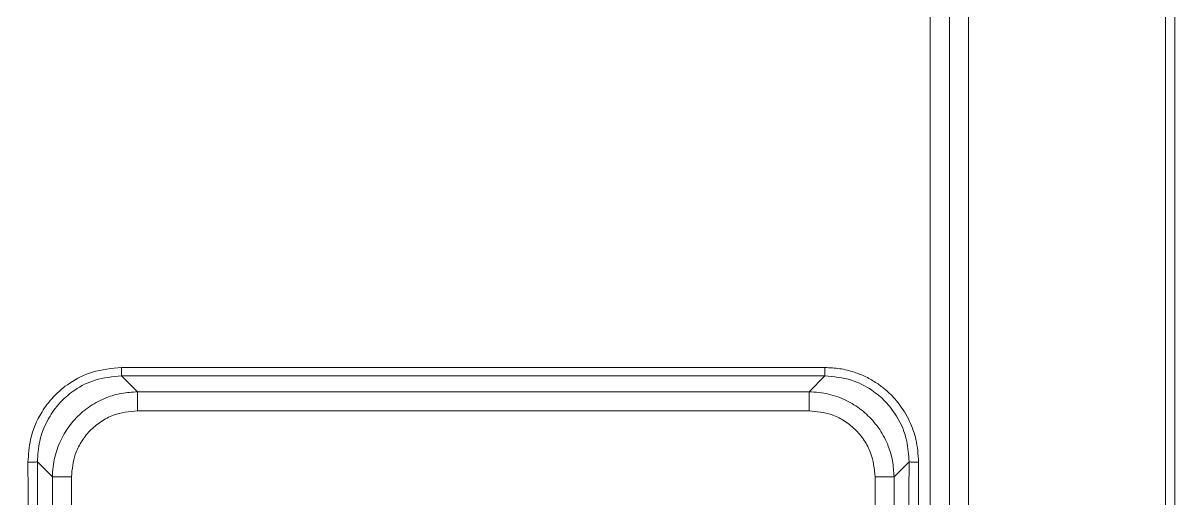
# Model space of a CAD drawing. Header units: inches. Extents: x 1104 to 1677, y 981 to 1342.
# Drawn here: x 1439.5 to 1445.53, y 1098.02 to 1100.51 of the extents above; entities that cross this region are included whole.
import ezdxf

# ---------------------------------------------------------------- set-up
doc = ezdxf.new("R2010")
doc.units = ezdxf.units.IN
doc.header["$MEASUREMENT"] = 0
doc.layers.get('0').update_dxf_attribs({"color": 1})

msp = doc.modelspace()

# ---------------------------------------------------------------- linework, layer by layer
at = {"linetype": 'Continuous', "lineweight": 15}
for p, q in [((1444.44815675, 1105.42935249), (1444.44815675, 1094.20438572)), ((1445.47815786, 1105.42935249), (1445.47815786, 1092.20185269)), ((1445.52815536, 1105.42935249), (1445.52815536, 1092.20185269)), ((1444.24815735, 1096.26695106), (1444.24815735, 1104.63935251)), ((1440.01891682, 1098.70969842), (1443.69739635, 1098.70969842)), ((1440.10203479, 1098.58263434), (1440.01891682, 1098.66575407)), ((1443.69739635, 1098.66575407), (1440.01891682, 1098.66575407)), ((1443.69739635, 1098.66575407), (1443.61427838, 1098.58263434)), ((1440.10203479, 1098.58263434), (1443.61427838, 1098.58263434)), ((1443.61427838, 1098.4833797), (1440.10203479, 1098.4833797)), ((1439.65737476, 1098.13797372), (1439.57896884, 1098.21638081)), ((1444.13734434, 1098.21638081), (1444.05893842, 1098.13797372)), ((1439.65737476, 1095.69573089), (1439.65737476, 1098.13797372)), ((1439.75662822, 1098.13797372), (1439.65737476, 1098.13797372)), ((1439.75662822, 1095.69573089), (1439.75662822, 1098.13797372)), ((1443.95968495, 1098.13797372), (1443.95968495, 1094.30573121)), ((1444.05893842, 1098.13797372), (1444.05893842, 1094.30573121))]:
    msp.add_line(p, q, dxfattribs=at)
for points, knots in [([(1444.34815705, 1105.32651629), (1444.34815705, 1105.32742237), (1444.34815705, 1105.33430316), (1444.34815705, 1105.30452412), (1444.34815705, 1105.23385841), (1444.34815705, 1105.11405422), (1444.34815705, 1104.95137268), (1444.34815705, 1104.74606444), (1444.34815705, 1104.50096867), (1444.34815705, 1104.21974513), (1444.34815705, 1103.90493202), (1444.34815705, 1103.56202881), (1444.34815705, 1103.19249407), (1444.34815705, 1102.79928224), (1444.34815705, 1102.38036977), (1444.34815705, 1101.93256755), (1444.34815705, 1101.45749571), (1444.34815705, 1100.95359287), (1444.34815705, 1100.42729903), (1444.34815705, 1099.88003129), (1444.34815705, 1099.31766673), (1444.34815705, 1098.74518355), (1444.34815705, 1098.16781081), (1444.34815705, 1097.59086993), (1444.34815705, 1097.01959579), (1444.34815705, 1096.46040995), (1444.34815705, 1095.91505396), (1444.34815705, 1095.39131083), (1444.34815705, 1094.88625256), (1444.34815705, 1094.56773514), (1444.34815705, 1094.40847179)], [0, 0, 0, 0, 0.0056906954, 0.0432153607, 0.0809700731, 0.1188408834, 0.1567116899, 0.1944664087, 0.2319910727, 0.2691758555, 0.3056463316, 0.3421181533, 0.3773386883, 0.4125605775, 0.447781112, 0.4830030072, 0.519473484, 0.5559453051, 0.5931300876, 0.6306547404, 0.6684094462, 0.7062802742, 0.7441510761, 0.7819057986, 0.8194304798, 0.8566152666, 0.8930857257, 0.9295575361, 0.9647777407, 1, 1, 1, 1]), ([(1445.52815536, 1105.37692798), (1445.52815536, 1105.37771156), (1445.52815536, 1105.38464636), (1445.52815536, 1105.35592342), (1445.52815536, 1105.28647139), (1445.52815536, 1105.16465404), (1445.52815536, 1104.99472457), (1445.52815536, 1104.77456357), (1445.52815536, 1104.50508681), (1445.52815536, 1104.18772904), (1445.52815536, 1103.82513742), (1445.52815536, 1103.42091657), (1445.52815536, 1102.97956135), (1445.52815536, 1102.50627927), (1445.52815536, 1102.00679555), (1445.52815536, 1101.48713593), (1445.52815536, 1100.95340934), (1445.52815536, 1100.41160079), (1445.52815536, 1099.86282867), (1445.52815536, 1099.30273923), (1445.52815536, 1098.72628979), (1445.52815536, 1098.13330652), (1445.52815536, 1097.52898807), (1445.52815536, 1096.91913354), (1445.52815536, 1096.30998604), (1445.52815536, 1095.70803643), (1445.52815536, 1095.11981324), (1445.52815536, 1094.55162126), (1445.52815536, 1094.00943177), (1445.52815536, 1093.49825516), (1445.52815536, 1093.02354958), (1445.52815536, 1092.58729461), (1445.52815536, 1092.32900502), (1445.52815536, 1092.20185269)], [0, 0, 0, 0, 0.0039759076, 0.0351873214, 0.0671199634, 0.0996978244, 0.1328336261, 0.1664297112, 0.2003794835, 0.2345692136, 0.2688801961, 0.3031911763, 0.3373809076, 0.3713306829, 0.4049267658, 0.4380625575, 0.4706404273, 0.5025730655, 0.5337844767, 0.564995887, 0.5969285163, 0.6295063766, 0.6626421766, 0.6962382533, 0.7301880558, 0.7643777773, 0.798688769, 0.8329997243, 0.8671894702, 0.9011392213, 0.9347353325, 0.9678711238, 1, 1, 1, 1]), ([(1439.5293421, 1098.21439966), (1439.53195946, 1098.25453349), (1439.53798387, 1098.3469102), (1439.58851392, 1098.46393266), (1439.66242467, 1098.5615313), (1439.74998042, 1098.6354122), (1439.87111501, 1098.69639774), (1439.96710666, 1098.70503603), (1440.01891682, 1098.70969842)], [0, 0, 0, 0, 0.1554807943, 0.3578726989, 0.4834814771, 0.6293445071, 0.7999438356, 1, 1, 1, 1]), ([(1440.01891682, 1098.66575407), (1440.01891682, 1098.66696793), (1440.01891682, 1098.66939565), (1440.01891682, 1098.67958682), (1440.01891682, 1098.69329152), (1440.01891682, 1098.70422944), (1440.01891682, 1098.70969842)], [0, 0, 0, 0, 0.2499997752, 0.4999998309, 0.7499992987, 1, 1, 1, 1]), ([(1443.69739635, 1098.66575407), (1443.69739635, 1098.66696793), (1443.69739635, 1098.66939565), (1443.69739635, 1098.67958682), (1443.69739635, 1098.69329152), (1443.69739635, 1098.70422944), (1443.69739635, 1098.70969842)], [0, 0, 0, 0, 0.2499997752, 0.4999998309, 0.7499992987, 1, 1, 1, 1]), ([(1443.69739635, 1098.70969842), (1443.72341666, 1098.70853924), (1443.77537378, 1098.70622461), (1443.84756409, 1098.6880444), (1443.91268887, 1098.66191753), (1443.96741435, 1098.63042084), (1444.01512665, 1098.59438605), (1444.05402923, 1098.55708769), (1444.0870125, 1098.51788188), (1444.11579788, 1098.47577091), (1444.1406086, 1098.42972789), (1444.16007337, 1098.38131348), (1444.1811577, 1098.31072303), (1444.18455314, 1098.25446294), (1444.18697107, 1098.21439966)], [0, 0, 0, 0, 0.1005971799, 0.2008715272, 0.286365562, 0.3718316294, 0.4447316338, 0.5177278485, 0.5803802096, 0.6431709223, 0.7153130202, 0.7827709687, 0.8453094132, 1, 1, 1, 1]), ([(1440.01891682, 1098.66575407), (1439.97211169, 1098.66157547), (1439.88554881, 1098.65384742), (1439.77957565, 1098.59994152), (1439.70039306, 1098.53397808), (1439.63294655, 1098.44597289), (1439.58647819, 1098.33658425), (1439.58124493, 1098.25281453), (1439.57896884, 1098.21638081)], [0, 0, 0, 0, 0.1998379961, 0.3695867526, 0.5004813283, 0.6407369756, 0.8437467791, 1, 1, 1, 1]), ([(1444.13734434, 1098.21638081), (1444.13508329, 1098.25270899), (1444.12988442, 1098.33623925), (1444.08363842, 1098.4454542), (1444.01640406, 1098.53347648), (1443.93724997, 1098.59962353), (1443.83113395, 1098.6537773), (1443.74434513, 1098.66154961), (1443.69739635, 1098.66575407)], [0, 0, 0, 0, 0.1558013924, 0.3582379082, 0.4985529007, 0.6294604102, 0.7995550785, 1, 1, 1, 1]), ([(1439.65737476, 1098.13797372), (1439.65802192, 1098.15546019), (1439.65929925, 1098.18997398), (1439.66864078, 1098.24035741), (1439.68715076, 1098.30281122), (1439.72194654, 1098.37449262), (1439.7802572, 1098.44928568), (1439.84125369, 1098.50023689), (1439.89649333, 1098.53296793), (1439.95044705, 1098.5573061), (1440.01910566, 1098.57789519), (1440.07397638, 1098.58103089), (1440.10203479, 1098.58263434)], [0, 0, 0, 0, 0.0752246324, 0.1484740571, 0.2197625841, 0.3551610681, 0.4884210541, 0.6249817264, 0.6942577096, 0.7641505586, 0.8793971961, 1, 1, 1, 1]), ([(1440.10203479, 1098.4833797), (1440.10203479, 1098.49546362), (1440.10203479, 1098.51963117), (1440.10203479, 1098.5509494), (1440.10203479, 1098.57442195), (1440.10203479, 1098.57989687), (1440.10203479, 1098.58263434)], [0, 0, 0, 0, 0.2500030826, 0.5000003348, 0.749998858, 1, 1, 1, 1]), ([(1443.61427838, 1098.58263434), (1443.61427838, 1098.57989687), (1443.61427838, 1098.57442195), (1443.61427838, 1098.5509494), (1443.61427838, 1098.51963117), (1443.61427838, 1098.49546362), (1443.61427838, 1098.4833797)], [0, 0, 0, 0, 0.250001142, 0.4999996652, 0.7499969174, 1, 1, 1, 1]), ([(1443.61427838, 1098.58263434), (1443.63176553, 1098.58198868), (1443.66627981, 1098.58071436), (1443.71666168, 1098.57136525), (1443.77911441, 1098.55285637), (1443.85079758, 1098.51806453), (1443.92558838, 1098.45974958), (1443.97654235, 1098.39875477), (1444.00927335, 1098.3435148), (1444.03361298, 1098.28956199), (1444.05419916, 1098.2209027), (1444.05733494, 1098.16603186), (1444.05893842, 1098.13797372)], [0, 0, 0, 0, 0.0752269279, 0.1484748908, 0.2197609847, 0.3551594863, 0.4884191531, 0.6249837863, 0.6942590313, 0.7641495673, 0.8793981395, 1, 1, 1, 1]), ([(1439.75662822, 1098.13797372), (1439.76046368, 1098.17779739), (1439.76658977, 1098.24140471), (1439.80611598, 1098.32137936), (1439.85127239, 1098.38028433), (1439.90926325, 1098.42804778), (1439.99178621, 1098.47198155), (1440.05926808, 1098.47895822), (1440.10203479, 1098.4833797)], [0, 0, 0, 0, 0.219516484, 0.3506168829, 0.4885946868, 0.6283689458, 0.7644783325, 1, 1, 1, 1]), ([(1443.95968495, 1098.13797372), (1443.95526151, 1098.1807398), (1443.94828167, 1098.24822136), (1443.90435308, 1098.33074794), (1443.85658611, 1098.38873532), (1443.79768444, 1098.43389592), (1443.7177088, 1098.47342002), (1443.65410108, 1098.47954503), (1443.61427838, 1098.4833797)], [0, 0, 0, 0, 0.2355215802, 0.3716347872, 0.5114087566, 0.6493805488, 0.7804887242, 1, 1, 1, 1]), ([(1439.50359008, 1096.27312801), (1439.50824213, 1096.43209539), (1439.51752345, 1096.74925193), (1439.52588939, 1097.23448982), (1439.53046877, 1097.72338439), (1439.52971774, 1098.0506926), (1439.5293421, 1098.21439966)], [0, 0, 0, 0, 0.2501069516, 0.4989895121, 0.7494136889, 1, 1, 1, 1]), ([(1439.5293421, 1098.21439966), (1439.53517847, 1098.21445173), (1439.54725558, 1098.21455948), (1439.56317575, 1098.2150305), (1439.57496704, 1098.21566589), (1439.57766503, 1098.21614789), (1439.57896884, 1098.21638081)], [0, 0, 0, 0, 0.2416207104, 0.4999819636, 0.7583654248, 1, 1, 1, 1]), ([(1439.57896884, 1098.21638081), (1439.57934706, 1098.05147793), (1439.58010364, 1097.72161886), (1439.57550592, 1097.22863563), (1439.56714757, 1096.73974041), (1439.55786063, 1096.42032285), (1439.55321681, 1096.26060223)], [0, 0, 0, 0, 0.2505443215, 0.5011696415, 0.7505663286, 1, 1, 1, 1]), ([(1444.16309636, 1096.26055354), (1444.15845422, 1096.4202509), (1444.14916958, 1096.73965853), (1444.14081356, 1097.22855435), (1444.13620794, 1097.72157682), (1444.13696558, 1098.05146281), (1444.13734434, 1098.21638081)], [0, 0, 0, 0, 0.24939074691, 0.49880167238, 0.74943882195, 1, 1, 1, 1]), ([(1444.13734434, 1098.21638081), (1444.13864814, 1098.21614789), (1444.14134613, 1098.21566589), (1444.15313742, 1098.2150305), (1444.16905759, 1098.21455948), (1444.1811347, 1098.21445173), (1444.18697107, 1098.21439966)], [0, 0, 0, 0, 0.2416345752, 0.5000180364, 0.7583792896, 1, 1, 1, 1]), ([(1444.18697107, 1098.21439966), (1444.18659103, 1098.05044883), (1444.18583051, 1097.72235276), (1444.1905014, 1097.23059287), (1444.19887251, 1096.74352822), (1444.20818819, 1096.42514766), (1444.21281696, 1096.26695106)], [0, 0, 0, 0, 0.2501445301, 0.5005856775, 0.7518515503, 1, 1, 1, 1]), ([(1444.05893842, 1098.13797372), (1444.05620048, 1098.13797372), (1444.05072467, 1098.13797372), (1444.02725264, 1098.13797372), (1443.99593597, 1098.13797372), (1443.97176894, 1098.13797372), (1443.95968495, 1098.13797372)], [0, 0, 0, 0, 0.2500064518, 0.5000078528, 0.7499940396, 1, 1, 1, 1])]:
    msp.add_open_spline(points, degree=3, knots=knots, dxfattribs=at)

doc.saveas('drawing.dxf')
